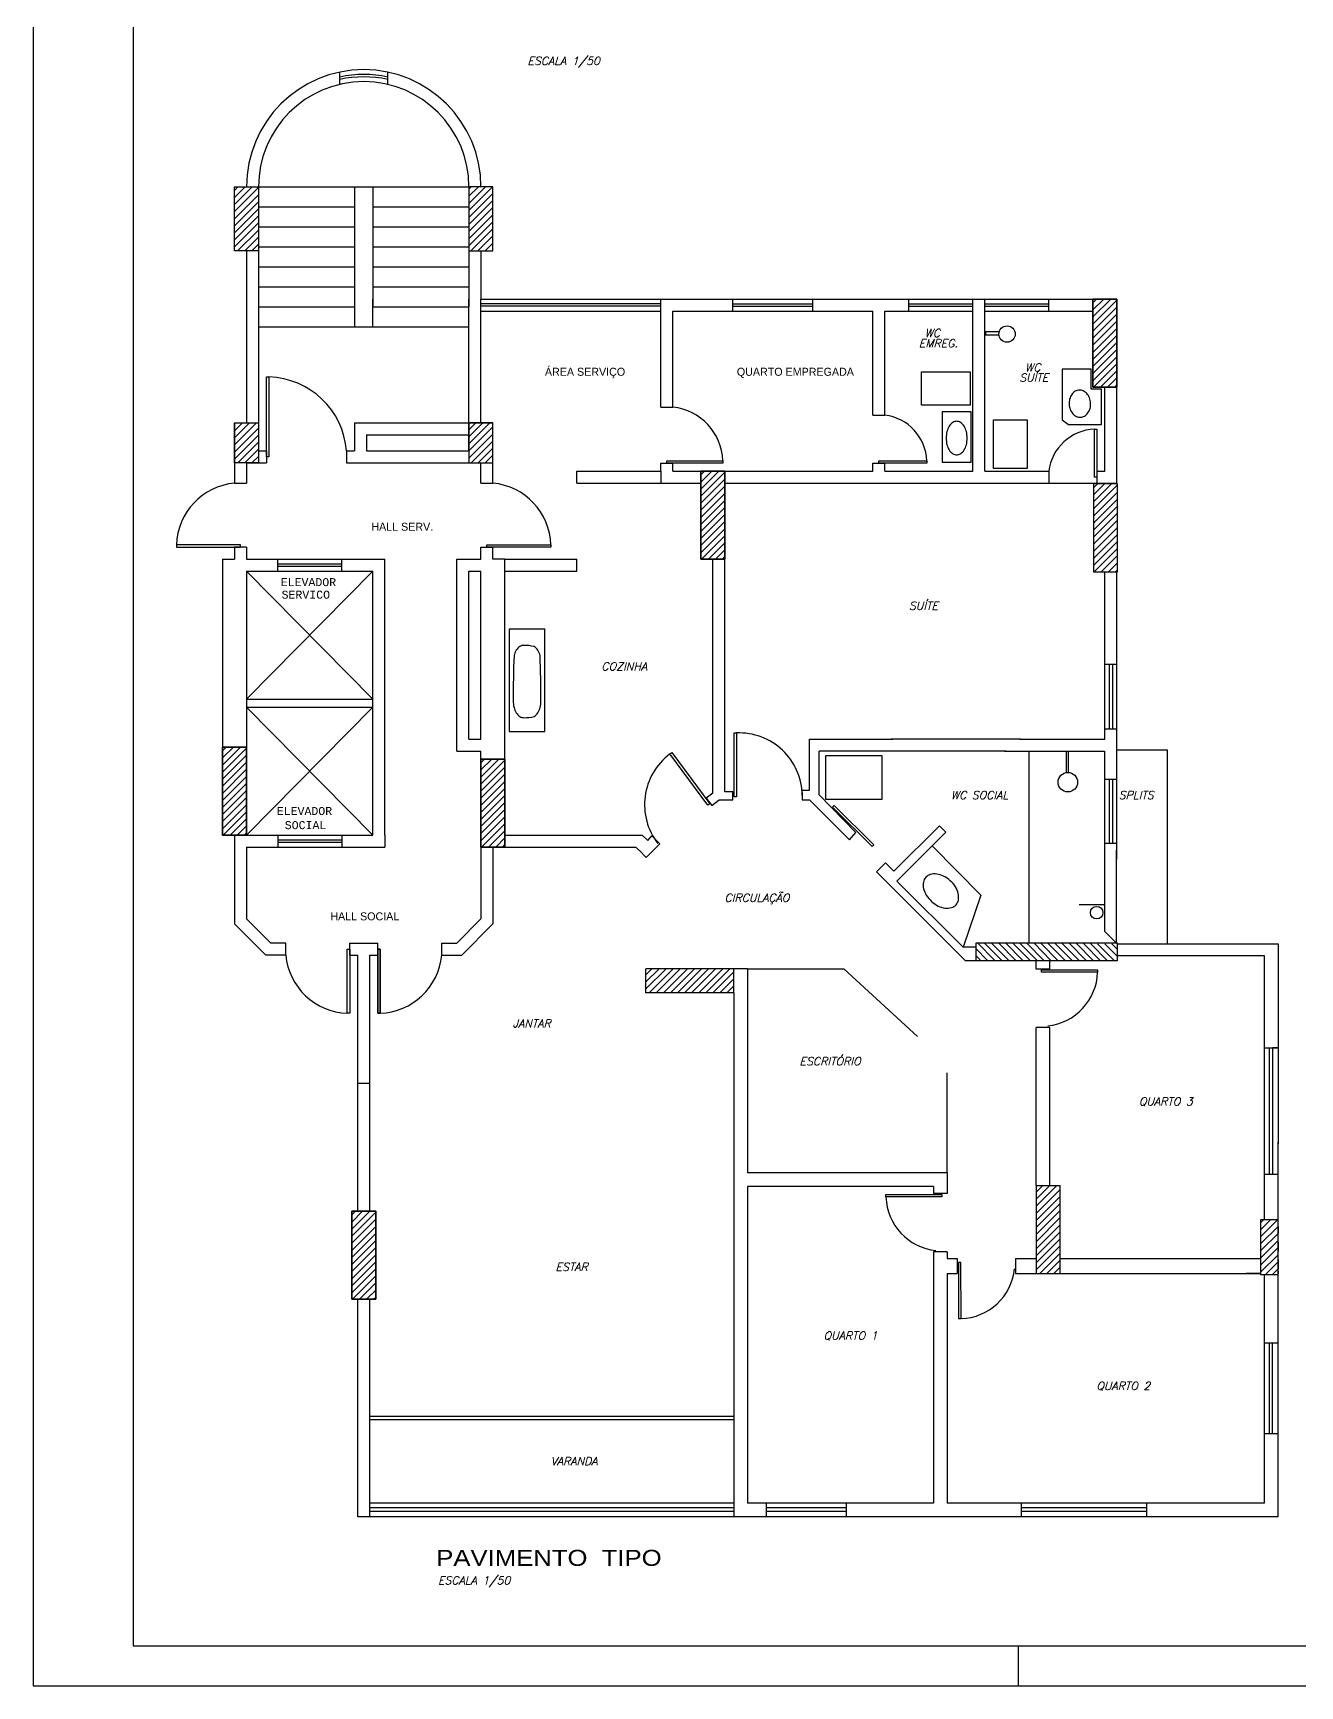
# Model space of a CAD drawing. Extents: x -175055 to -48386, y 10342 to 134050.
# Drawn here: x -162130.1 to -161813.3, y 10341.7 to 10754.8 of the extents above; entities that cross this region are included whole.
import ezdxf

# ---------------------------------------------------------------- set-up
doc = ezdxf.new("R2010")
doc.units = 0
doc.header["$LTSCALE"] = 50
doc.header["$MEASUREMENT"] = 0
doc.linetypes.add('HIDDENX2', pattern=[0.75, 0.5, -0.25])
doc.layers.get('0').update_dxf_attribs({"linetype": 'CONTINUOUS'})
doc.styles.add('ITALICC', font='italicc', dxfattribs={"height": 4})
doc.styles.add('MONOTXT', font='monotxt', dxfattribs={"height": 158.003165})
doc.styles.add('TECHNIC', font='te______.pfb', dxfattribs={"width": 1.2, "height": 30})

# ---------------------------------------------------------------- blocks, each defined once
blk = doc.blocks.new('*X23')
at = {"color": 0}
for p, q in [((-159.1, 1237.5), (-131.5, 1265)), ((-159.1, 1246.3), (-140.4, 1265)), ((-159.1, 1255.2), (-149.2, 1265)), ((-159.1, 1264), (-158.1, 1265)), ((134.1, 1256.6), (142.5, 1265)), ((134.1, 1247.7), (151.3, 1265)), ((134.1, 1238.9), (160.1, 1265)), ((134.1, 1230.1), (164.1, 1260.1)), ((-159.1, 1228.6), (-129.1, 1258.6)), ((-159.1, 1219.8), (-129.1, 1249.8)), ((-155, 1215), (-129.1, 1241)), ((134.1, 1221.2), (164.1, 1251.2)), ((136.7, 1215), (164.1, 1242.4)), ((-146.2, 1215), (-129.1, 1232.1)), ((-137.3, 1215), (-129.1, 1223.3)), ((145.5, 1215), (164.1, 1233.6)), ((154.3, 1215), (164.1, 1224.7)), ((163.2, 1215), (164.1, 1215.9))]:
    blk.add_line(p, q, dxfattribs=at)
blk = doc.blocks.new('*X22')
at = {"color": 0}
for p, q in [((-159.1, 1538), (-137.1, 1560)), ((-159.1, 1546.8), (-145.9, 1560)), ((-159.1, 1555.7), (-154.7, 1560)), ((-159.1, 1529.2), (-129.1, 1559.2)), ((-159.1, 1520.3), (-129.1, 1550.3)), ((134.1, 1557.1), (136.9, 1560)), ((134.1, 1548.3), (145.8, 1560)), ((134.1, 1539.4), (154.6, 1560)), ((134.1, 1530.6), (163.5, 1560)), ((134.1, 1521.8), (164.1, 1551.8)), ((-159.1, 1511.5), (-129.1, 1541.5)), ((-159.1, 1502.6), (-129.1, 1532.6)), ((134.1, 1512.9), (164.1, 1542.9)), ((134.1, 1504.1), (164.1, 1534.1)), ((-159.1, 1493.8), (-129.1, 1523.8)), ((-159.1, 1485), (-129.1, 1515)), ((134.1, 1495.2), (164.1, 1525.2)), ((134.1, 1486.4), (164.1, 1516.4)), ((-155.2, 1480), (-129.1, 1506.1)), ((-146.3, 1480), (-129.1, 1497.3)), ((-137.5, 1480), (-129.1, 1488.5)), ((136.5, 1480), (164.1, 1507.6)), ((145.3, 1480), (164.1, 1498.7)), ((154.2, 1480), (164.1, 1489.9)), ((163, 1480), (164.1, 1481))]:
    blk.add_line(p, q, dxfattribs=at)
blk = doc.blocks.new('*X20')
at = {"color": 0}
for p, q in [((425, 1600.6), (447.4, 1623)), ((425, 1609.4), (438.6, 1623)), ((425, 1618.3), (429.7, 1623)), ((425, 1591.7), (455, 1621.7)), ((425, 1582.9), (455, 1612.9)), ((425, 1574.1), (455, 1604.1)), ((425, 1565.2), (455, 1595.2)), ((425, 1556.4), (455, 1586.4)), ((425, 1547.6), (455, 1577.6)), ((425, 1538.7), (455, 1568.7)), ((425, 1529.9), (455, 1559.9)), ((425, 1521), (455, 1551)), ((425.8, 1513), (455, 1542.2)), ((434.6, 1513), (455, 1533.4)), ((443.5, 1513), (455, 1524.5)), ((452.3, 1513), (455, 1515.7))]:
    blk.add_line(p, q, dxfattribs=at)
blk = doc.blocks.new('*X29')
at = {"color": 0}
for p, q in [((-2519, -592.2), (-2497.9, -571)), ((-2519, -583.3), (-2506.7, -571)), ((-2519, -574.5), (-2515.5, -571)), ((-2519, -601), (-2497, -579)), ((-2519, -609.8), (-2497, -587.8)), ((-2519, -618.7), (-2497, -596.7)), ((-2519, -627.5), (-2497, -605.5)), ((-2519, -636.4), (-2497, -614.4)), ((-2512.8, -639), (-2497, -623.2)), ((-2504, -639), (-2497, -632))]:
    blk.add_line(p, q, dxfattribs=at)
blk = doc.blocks.new('*X26')
at = {"color": 0}
for p, q in [((425, 1600.6), (447.4, 1623)), ((425, 1609.4), (438.6, 1623)), ((425, 1618.3), (429.7, 1623)), ((425, 1591.7), (455, 1621.7)), ((425, 1582.9), (455, 1612.9)), ((425, 1574.1), (455, 1604.1)), ((425, 1565.2), (455, 1595.2)), ((425, 1556.4), (455, 1586.4)), ((425, 1547.6), (455, 1577.6)), ((425, 1538.7), (455, 1568.7)), ((425, 1529.9), (455, 1559.9)), ((425, 1521), (455, 1551)), ((425.8, 1513), (455, 1542.2)), ((434.6, 1513), (455, 1533.4)), ((443.5, 1513), (455, 1524.5)), ((452.3, 1513), (455, 1515.7))]:
    blk.add_line(p, q, dxfattribs=at)
blk = doc.blocks.new('*X27')
at = {"color": 0}
for p, q in [((812.5, 716.2), (812.5, 723.5)), ((818.7, 709.9), (818.7, 729.7)), ((825, 703.7), (825, 733.7)), ((831.2, 697.4), (831.2, 727.4)), ((837.5, 691.2), (837.5, 721.2)), ((843.7, 684.9), (843.7, 714.9)), ((850, 678.7), (850, 708.7)), ((856.2, 672.4), (856.2, 702.4)), ((862.5, 666.2), (862.5, 696.2)), ((868.7, 659.9), (868.7, 689.9)), ((875, 653.7), (875, 683.7)), ((881.2, 647.4), (881.2, 677.4)), ((887.5, 641.2), (887.5, 671.2)), ((893.7, 634.9), (893.7, 664.9)), ((900, 628.7), (900, 658.7)), ((906.2, 622.4), (906.2, 652.4)), ((912.5, 616.2), (912.5, 646.2)), ((918.7, 609.9), (918.7, 639.9)), ((925, 603.7), (925, 633.7)), ((931.2, 597.4), (931.2, 627.4)), ((937.5, 599.3), (937.5, 621.2)), ((943.7, 605.5), (943.7, 614.9))]:
    blk.add_line(p, q, dxfattribs=at)
blk = doc.blocks.new('*X28')
at = {"color": 0}
for p, q in [((-3287.6, -282.4), (-3262.2, -257)), ((-3287.6, -273.5), (-3271.1, -257)), ((-3287.6, -264.7), (-3279.9, -257)), ((-3283.4, -287), (-3253.4, -257)), ((-3274.6, -287), (-3244.6, -257)), ((-3265.7, -287), (-3235.7, -257)), ((-3256.9, -287), (-3226.9, -257)), ((-3248, -287), (-3218, -257)), ((-3239.2, -287), (-3209.2, -257)), ((-3230.4, -287), (-3200.4, -257)), ((-3221.5, -287), (-3191.5, -257)), ((-3212.7, -287), (-3182.7, -257)), ((-3203.8, -287), (-3177.6, -260.8)), ((-3195, -287), (-3177.6, -269.6)), ((-3186.2, -287), (-3177.6, -278.4))]:
    blk.add_line(p, q, dxfattribs=at)

msp = doc.modelspace()

# ---------------------------------------------------------------- hatches: boundary and pattern name
at = {"linetype": 'Continuous'}
h = msp.add_hatch(dxfattribs=at)
h.set_pattern_fill('ANSI31', color=160, scale=10, style=0)
h.set_pattern_definition([(45, (-161318.7955, 10542.96), (-0.8838835, 0.8838835), [])])
h.paths.add_polyline_path([(-161879.26, 10444.75), (-161873.26, 10444.75), (-161873.26, 10466.75), (-161879.26, 10466.75)])

# ---------------------------------------------------------------- linework, layer by layer
at = {"color": 0}
for p, q in [((-162130.09, 11009.44), (-162130.09, 10341.69)), ((-161883.67, 10341.69), (-161883.67, 10351.69)), ((-162130.09, 10341.69), (-161143.67, 10341.69))]:
    msp.add_line(p, q, dxfattribs=at)
at = {"color": 6}
for p, q in [((-162105.09, 10999.44), (-162105.09, 10351.69)), ((-162105.09, 10351.69), (-161153.67, 10351.69))]:
    msp.add_line(p, q, dxfattribs=at)
at = {"color": 160}
for p, q in [((-162053.41, 10741.95), (-162053.41, 10745.02)), ((-162041.41, 10741.95), (-162041.41, 10745.02)), ((-162073.72, 10716.33), (-162021.1, 10716.33)), ((-162073.72, 10716.33), (-162073.72, 10686.33)), ((-162049.72, 10716.33), (-162049.72, 10686.33)), ((-162045.1, 10716.33), (-162045.1, 10711.33)), ((-162021.1, 10716.33), (-162021.1, 10711.33)), ((-162073.72, 10711.33), (-162049.72, 10711.33)), ((-162045.1, 10711.33), (-162021.1, 10711.33)), ((-162045.1, 10711.33), (-162045.1, 10686.33)), ((-162021.1, 10711.33), (-162021.1, 10686.33)), ((-162073.72, 10706.33), (-162049.72, 10706.33)), ((-162045.1, 10706.33), (-162021.1, 10706.33)), ((-162076.72, 10700.33), (-162076.72, 10686.33)), ((-162073.72, 10701.33), (-162049.72, 10701.33)), ((-162045.1, 10701.33), (-162021.1, 10701.33)), ((-162018.1, 10700.33), (-162018.1, 10688.29)), ((-162073.72, 10696.33), (-162049.72, 10696.33)), ((-162045.1, 10696.33), (-162021.1, 10696.33)), ((-162073.72, 10691.33), (-162049.72, 10691.33)), ((-162045.1, 10691.33), (-162021.1, 10691.33)), ((-162076.72, 10688.29), (-162076.72, 10657.33)), ((-162073.72, 10688.29), (-162073.72, 10650.33)), ((-162049.72, 10688.29), (-162049.72, 10681.33)), ((-162045.1, 10681.33), (-162045.1, 10688.29)), ((-162021.1, 10650.33), (-162021.1, 10688.29)), ((-162018.1, 10657.33), (-162018.1, 10688.29)), ((-162018.1, 10688.29), (-161973.1, 10688.29)), ((-162018.1, 10687.21), (-161973.1, 10687.21)), ((-161973.1, 10688.29), (-161865.1, 10688.29)), ((-161973.1, 10661.29), (-161973.1, 10688.29)), ((-161955.1, 10685.29), (-161955.1, 10688.29)), ((-161955.1, 10687.09), (-161935.1, 10687.09)), ((-161935.1, 10685.29), (-161935.1, 10688.29)), ((-161911.1, 10685.29), (-161911.1, 10688.29)), ((-161911.1, 10687.09), (-161895.1, 10687.09)), ((-161895.1, 10645.29), (-161895.1, 10688.29)), ((-161892.1, 10645.29), (-161892.1, 10688.29)), ((-161892.1, 10687.09), (-161876.1, 10687.09)), ((-161876.1, 10685.29), (-161876.1, 10688.29)), ((-161859.1, 10688.29), (-161865.1, 10688.29)), ((-161859.1, 10688.29), (-161865.1, 10688.29)), ((-161865.1, 10688.29), (-161859.1, 10688.29)), ((-161859.1, 10688.29), (-161865.1, 10688.29)), ((-161865.1, 10688.29), (-161865.1, 10666.29)), ((-161865.1, 10688.29), (-161865.1, 10666.29)), ((-161865.1, 10666.29), (-161865.1, 10688.29)), ((-161865.1, 10688.29), (-161865.1, 10666.29)), ((-161859.1, 10642.29), (-161859.1, 10688.29)), ((-161859.1, 10666.29), (-161859.1, 10688.29)), ((-161859.1, 10666.29), (-161859.1, 10688.29)), ((-161859.1, 10688.29), (-161859.1, 10666.29)), ((-161859.1, 10666.29), (-161859.1, 10688.29)), ((-162073.72, 10686.33), (-162049.72, 10686.33)), ((-162045.1, 10686.33), (-162021.1, 10686.33)), ((-162018.1, 10686.61), (-161973.1, 10686.61)), ((-162018.1, 10685.29), (-161973.1, 10685.29)), ((-161970.1, 10685.29), (-161920.1, 10685.29)), ((-161970.1, 10661.29), (-161970.1, 10685.29)), ((-161955.1, 10686.49), (-161935.1, 10686.49)), ((-161920.1, 10659.29), (-161920.1, 10685.29)), ((-161917.1, 10685.29), (-161895.1, 10685.29)), ((-161917.1, 10659.29), (-161917.1, 10685.29)), ((-161911.1, 10686.49), (-161895.1, 10686.49)), ((-161892.1, 10686.49), (-161876.1, 10686.49)), ((-161892.1, 10685.29), (-161865.1, 10685.29)), ((-162073.72, 10681.33), (-162021.1, 10681.33)), ((-161888.35, 10680.15), (-161891.95, 10680.15)), ((-161891.95, 10680.15), (-161891.95, 10679.35)), ((-161891.95, 10679.35), (-161888.55, 10679.35)), ((-161865.55, 10670.75), (-161872.75, 10670.75)), ((-161872.75, 10670.75), (-161872.75, 10658.15)), ((-161865.55, 10665.75), (-161865.55, 10670.75)), ((-161865.1, 10666.29), (-161859.1, 10666.29)), ((-161865.1, 10666.29), (-161859.1, 10666.29)), ((-161859.1, 10666.29), (-161865.1, 10666.29)), ((-161865.1, 10666.29), (-161859.1, 10666.29)), ((-161862.1, 10645.29), (-161862.1, 10666.29)), ((-161862.95, 10665.75), (-161865.55, 10665.75)), ((-161862.95, 10656.95), (-161862.95, 10665.75)), ((-161973.1, 10661.29), (-161970.1, 10661.29)), ((-161920.1, 10659.29), (-161917.1, 10659.29)), ((-161872.75, 10658.15), (-161871.15, 10656.95)), ((-162079.72, 10657.33), (-162073.72, 10657.33)), ((-162079.72, 10657.33), (-162079.72, 10642.29)), ((-162049.72, 10657.33), (-162049.72, 10650.33)), ((-162049.72, 10657.33), (-162015.1, 10657.33)), ((-162046.72, 10654.33), (-162046.72, 10650.33)), ((-162046.72, 10654.33), (-162021.1, 10654.33)), ((-162015.1, 10657.33), (-162021.1, 10657.33)), ((-162021.1, 10657.33), (-162021.1, 10647.33)), ((-162015.1, 10647.33), (-162015.1, 10657.33)), ((-162015.1, 10642.29), (-162015.1, 10657.33)), ((-161871.15, 10656.95), (-161862.95, 10656.95)), ((-162046.72, 10650.33), (-162021.1, 10650.33)), ((-162046.72, 10650.33), (-162021.1, 10650.33)), ((-162021.1, 10650.33), (-162021.1, 10647.33)), ((-162021.1, 10650.33), (-162021.1, 10647.33)), ((-162051.72, 10647.33), (-162018.1, 10647.33)), ((-162021.1, 10647.33), (-162015.1, 10647.33)), ((-162018.1, 10647.33), (-162015.1, 10647.33)), ((-162018.1, 10642.29), (-162018.1, 10647.33)), ((-162018.1, 10647.33), (-162015.1, 10647.33)), ((-161973.1, 10645.29), (-161973.1, 10647.29)), ((-161973.1, 10647.29), (-161970.1, 10647.29)), ((-161970.1, 10645.29), (-161970.1, 10647.29)), ((-161920.1, 10645.29), (-161920.1, 10647.29)), ((-161920.1, 10647.29), (-161917.1, 10647.29)), ((-161917.1, 10645.29), (-161917.1, 10647.29)), ((-162018.1, 10642.29), (-162018.1, 10645.29)), ((-162018.1, 10642.29), (-162015.1, 10642.29)), ((-161994.1, 10642.29), (-161994.1, 10645.29)), ((-161994.1, 10645.29), (-161973.1, 10645.29)), ((-161994.1, 10642.29), (-161973.1, 10642.29)), ((-161973.1, 10645.29), (-161973.1, 10642.29)), ((-161973.1, 10642.29), (-161963.1, 10642.29)), ((-161970.1, 10645.29), (-161920.1, 10645.29)), ((-161957.1, 10645.29), (-161963.1, 10645.29)), ((-161957.1, 10645.29), (-161963.1, 10645.29)), ((-161963.1, 10645.29), (-161963.1, 10623.29)), ((-161963.1, 10645.29), (-161963.1, 10623.29)), ((-161957.1, 10642.29), (-161957.1, 10645.29)), ((-161957.1, 10623.29), (-161957.1, 10645.29)), ((-161957.1, 10623.29), (-161957.1, 10645.29)), ((-161957.1, 10565.15), (-161957.1, 10642.29)), ((-161957.1, 10642.29), (-161859.1, 10642.29)), ((-161957.1, 10642.29), (-161876.1, 10642.29)), ((-161917.1, 10645.29), (-161895.1, 10645.29)), ((-161892.1, 10645.29), (-161876.1, 10645.29)), ((-161876.1, 10645.29), (-161876.1, 10642.29)), ((-161858.9, 10642.09), (-161864.9, 10642.09)), ((-161864.9, 10642.09), (-161864.9, 10620.09)), ((-161864.1, 10645.29), (-161864.1, 10642.29)), ((-161864.1, 10645.29), (-161862.1, 10645.29)), ((-161864.1, 10642.29), (-161862.1, 10642.29)), ((-161858.9, 10620.09), (-161858.9, 10642.09)), ((-162018.1, 10626.29), (-162015.1, 10626.29)), ((-162018.1, 10623.33), (-162018.1, 10626.29)), ((-162018.1, 10623.33), (-162018.1, 10626.29)), ((-162018.1, 10626.29), (-162015.1, 10626.29)), ((-162016.6, 10626.89), (-162000.6, 10626.89)), ((-162016.6, 10626.29), (-162016.6, 10626.89)), ((-162000.6, 10626.29), (-162016.6, 10626.29)), ((-162015.1, 10623.33), (-162015.1, 10626.29)), ((-162015.1, 10623.33), (-162015.1, 10626.29)), ((-162000.6, 10626.89), (-162000.6, 10626.29)), ((-162082.72, 10623.33), (-162082.72, 10554.33)), ((-162076.72, 10623.33), (-162042.1, 10623.33)), ((-162042.1, 10554.33), (-162042.1, 10623.33)), ((-162024.1, 10623.33), (-162018.1, 10623.33)), ((-162024.1, 10575.33), (-162024.1, 10623.33)), ((-162012.1, 10623.33), (-162015.1, 10623.33)), ((-162012.1, 10623.33), (-162015.1, 10623.33)), ((-162012.1, 10554.33), (-162012.1, 10623.33)), ((-162012.1, 10623.33), (-161994.1, 10623.33)), ((-161994.1, 10620.33), (-161994.1, 10623.33)), ((-161963.1, 10623.29), (-161957.1, 10623.29)), ((-161963.1, 10623.29), (-161957.1, 10623.29)), ((-161960.1, 10564.83), (-161960.1, 10623.29)), ((-162076.72, 10620.33), (-162076.72, 10554.33)), ((-162045.1, 10554.33), (-162045.1, 10620.33)), ((-162021.1, 10620.33), (-162018.1, 10620.33)), ((-162021.1, 10620.33), (-162018.1, 10620.33)), ((-162021.1, 10578.33), (-162021.1, 10620.33)), ((-162018.1, 10578.33), (-162018.1, 10620.33)), ((-162018.1, 10578.33), (-162018.1, 10620.33)), ((-162012.1, 10620.33), (-161994.1, 10620.33)), ((-161864.9, 10620.09), (-161858.9, 10620.09)), ((-161862.14, 10578.35), (-161862.14, 10620.09)), ((-161859.14, 10548.29), (-161859.14, 10620.09)), ((-161862.14, 10597.09), (-161859.14, 10597.09)), ((-162076.72, 10586.33), (-162045.1, 10554.33)), ((-162076.72, 10554.33), (-162045.1, 10586.33)), ((-161862.14, 10580.89), (-161859.14, 10580.89)), ((-162082.72, 10576.33), (-162082.72, 10554.33)), ((-162082.72, 10576.33), (-162082.72, 10554.33)), ((-162076.72, 10554.33), (-162076.72, 10576.33)), ((-162076.72, 10554.33), (-162076.72, 10576.33)), ((-162024.1, 10575.33), (-162018.1, 10575.33)), ((-162021.1, 10578.33), (-162018.1, 10578.33)), ((-162018.1, 10554.33), (-162018.1, 10575.33)), ((-161935.95, 10565.55), (-161935.95, 10578.35)), ((-161935.95, 10578.35), (-161915.15, 10578.35)), ((-161933.55, 10564.36), (-161933.55, 10575.35)), ((-161912.55, 10575.35), (-161933.55, 10575.35)), ((-161913.15, 10578.35), (-161915.55, 10578.35)), ((-161883.15, 10578.35), (-161913.35, 10578.35)), ((-161886.75, 10575.35), (-161913.35, 10575.35)), ((-161887.15, 10575.35), (-161862.15, 10575.35)), ((-161883.35, 10578.35), (-161862.14, 10578.35)), ((-161881.12, 10575.35), (-161881.12, 10527.38)), ((-161871.75, 10575.35), (-161871.75, 10569.95)), ((-161871.15, 10569.95), (-161871.15, 10575.35)), ((-161862.15, 10575.35), (-161862.15, 10530.35)), ((-161859.14, 10575.61), (-161846.49, 10575.61)), ((-161846.49, 10575.61), (-161846.49, 10527.15)), ((-162012.1, 10573.33), (-162018.1, 10573.33)), ((-162012.1, 10573.33), (-162018.1, 10573.33)), ((-162018.1, 10573.33), (-162018.1, 10551.33)), ((-162018.1, 10573.33), (-162018.1, 10551.33)), ((-162018.1, 10573.33), (-162018.1, 10551.33)), ((-162018.1, 10573.33), (-162018.1, 10551.33)), ((-162012.1, 10573.33), (-162018.1, 10573.33)), ((-162012.1, 10573.33), (-162018.1, 10573.33)), ((-162012.1, 10551.33), (-162012.1, 10573.33)), ((-162012.1, 10551.33), (-162012.1, 10573.33)), ((-162012.1, 10551.33), (-162012.1, 10573.33)), ((-162012.1, 10551.33), (-162012.1, 10573.33)), ((-161871.75, 10569.95), (-161871.15, 10569.95)), ((-161862.14, 10568.29), (-161859.14, 10568.29)), ((-161960.1, 10564.83), (-161961.75, 10563.55)), ((-161961.75, 10563.55), (-161960.35, 10561.75)), ((-161960.35, 10561.75), (-161958.55, 10563.15)), ((-161958.55, 10563.15), (-161955.15, 10563.15)), ((-161955.15, 10565.15), (-161957.1, 10565.15)), ((-161955.15, 10563.15), (-161955.15, 10565.15)), ((-161937.75, 10564.55), (-161937.75, 10565.55)), ((-161937.75, 10565.55), (-161935.95, 10565.55)), ((-161937.75, 10564.95), (-161937.75, 10563.15)), ((-161937.75, 10563.15), (-161935.95, 10563.15)), ((-161935.95, 10563.15), (-161925.95, 10553.15)), ((-161924.35, 10554.95), (-161933.55, 10564.36)), ((-161925.95, 10553.15), (-161924.35, 10554.95)), ((-161914.83, 10545.28), (-161903.47, 10556.65)), ((-161914.07, 10542.82), (-161901.87, 10555.03)), ((-161901.87, 10555.03), (-161903.47, 10556.65)), ((-162082.72, 10554.33), (-162076.72, 10554.33)), ((-162082.72, 10554.33), (-162076.72, 10554.33)), ((-162082.72, 10554.33), (-162079.72, 10554.33)), ((-162079.72, 10554.33), (-162079.72, 10532.14)), ((-162076.72, 10554.33), (-162045.1, 10554.33)), ((-162076.72, 10551.33), (-162076.72, 10533.38)), ((-162076.72, 10551.33), (-162042.1, 10551.33)), ((-162068.91, 10554.33), (-162068.91, 10551.33)), ((-162068.91, 10553.13), (-162052.91, 10553.13)), ((-162068.91, 10552.53), (-162052.91, 10552.53)), ((-162052.91, 10554.33), (-162052.91, 10551.33)), ((-162042.1, 10554.33), (-162042.1, 10551.33)), ((-162018.1, 10554.33), (-162018.1, 10533.38)), ((-162018.1, 10551.33), (-162012.1, 10551.33)), ((-162018.1, 10551.33), (-162012.1, 10551.33)), ((-162015.1, 10551.33), (-162018.1, 10551.33)), ((-162015.1, 10551.33), (-162018.1, 10551.33)), ((-162018.1, 10551.33), (-162012.1, 10551.33)), ((-162018.1, 10551.33), (-162012.1, 10551.33)), ((-162015.1, 10551.33), (-162015.1, 10532.14)), ((-162015.1, 10551.33), (-161979.34, 10551.33)), ((-162012.1, 10554.33), (-161980.18, 10554.33)), ((-161980.15, 10554.35), (-161977.75, 10554.35)), ((-161977.72, 10549.71), (-161979.34, 10551.33)), ((-161976.75, 10548.75), (-161978.55, 10550.55)), ((-161977.75, 10554.35), (-161976.35, 10552.95)), ((-161973.35, 10552.15), (-161976.75, 10548.75)), ((-161976.35, 10552.95), (-161975.35, 10554.15)), ((-161975.35, 10554.15), (-161973.35, 10552.15)), ((-161905.21, 10551.56), (-161893.09, 10539.28)), ((-161862.14, 10552.29), (-161859.14, 10552.29)), ((-161859.15, 10527.35), (-161859.15, 10550.55)), ((-161919.19, 10545.17), (-161916.96, 10547.4)), ((-161914.83, 10545.28), (-161916.96, 10547.4)), ((-161917.07, 10543.04), (-161919.19, 10545.17)), ((-161917.07, 10543.04), (-161896.94, 10522.93)), ((-161914.07, 10542.82), (-161897.55, 10526.32)), ((-161893.09, 10539.28), (-161897.55, 10526.32)), ((-161868.55, 10536.95), (-161862.15, 10536.95)), ((-162071.91, 10524.33), (-162079.72, 10532.14)), ((-162070.67, 10527.33), (-162076.72, 10533.38)), ((-162024.16, 10527.33), (-162018.1, 10533.38)), ((-162022.91, 10524.33), (-162015.1, 10532.14)), ((-162022.91, 10524.33), (-162015.1, 10532.14)), ((-161862.15, 10530.35), (-161859.15, 10527.35)), ((-162066.91, 10527.33), (-162070.67, 10527.33)), ((-162066.91, 10524.33), (-162066.91, 10527.33)), ((-162050.91, 10524.33), (-162050.91, 10527.33)), ((-162050.91, 10527.33), (-162043.91, 10527.33)), ((-162043.91, 10524.33), (-162043.91, 10527.33)), ((-162027.91, 10524.33), (-162027.91, 10527.33)), ((-162027.91, 10527.33), (-162024.16, 10527.33)), ((-162024.54, 10527.33), (-162024.16, 10527.33)), ((-161894.29, 10526.32), (-161897.55, 10526.32)), ((-161894.29, 10522.93), (-161894.29, 10527.38)), ((-161894.29, 10527.38), (-161859.02, 10527.38)), ((-161859.02, 10527.38), (-161859.02, 10522.93)), ((-161859.02, 10527.15), (-161818.76, 10527.15)), ((-161818.76, 10527.15), (-161818.76, 10477.15)), ((-162066.91, 10524.33), (-162071.91, 10524.33)), ((-162050.91, 10524.33), (-162048.91, 10524.33)), ((-162048.91, 10460.33), (-162048.91, 10524.33)), ((-162045.91, 10460.33), (-162045.91, 10524.33)), ((-162045.91, 10524.33), (-162043.91, 10524.33)), ((-162027.91, 10524.33), (-162022.91, 10524.33)), ((-162024.54, 10524.33), (-162022.91, 10524.33)), ((-161894.29, 10522.93), (-161896.94, 10522.93)), ((-161859.02, 10522.93), (-161894.29, 10522.93)), ((-161879.26, 10520.86), (-161879.26, 10522.93)), ((-161875.86, 10520.86), (-161875.86, 10522.93)), ((-161822.16, 10524.15), (-161859.02, 10524.15)), ((-161822.16, 10480.75), (-161822.16, 10524.15)), ((-161976.86, 10514.95), (-161976.86, 10520.95)), ((-161954.86, 10520.95), (-161976.86, 10520.95)), ((-161954.86, 10514.95), (-161954.86, 10520.95)), ((-161951.46, 10520.95), (-161954.86, 10520.95)), ((-161951.46, 10520.95), (-161951.46, 10469.92)), ((-161875.86, 10520.86), (-161879.26, 10520.86)), ((-161954.86, 10514.95), (-161976.86, 10514.95)), ((-161954.86, 10514.95), (-161954.86, 10383.97)), ((-161875.86, 10506.26), (-161879.26, 10506.26)), ((-161879.26, 10466.75), (-161879.26, 10506.26)), ((-161875.86, 10466.75), (-161875.86, 10506.26)), ((-161822.16, 10501.15), (-161818.76, 10501.15)), ((-161820.96, 10469.55), (-161820.96, 10501.15)), ((-161818.76, 10501.15), (-161820.16, 10501.15)), ((-161820.16, 10501.15), (-161820.16, 10469.55)), ((-162048.91, 10492.33), (-162045.91, 10492.33)), ((-161822.16, 10458.15), (-161822.16, 10481.35)), ((-161822.16, 10458.35), (-161822.16, 10477.55)), ((-161818.76, 10383.99), (-161818.76, 10477.55)), ((-161901.5, 10469.92), (-161951.46, 10469.92)), ((-161901.5, 10469.92), (-161901.5, 10464.76)), ((-161822.16, 10469.55), (-161818.76, 10469.55)), ((-161904.9, 10466.52), (-161951.46, 10466.52)), ((-161951.46, 10466.52), (-161951.46, 10387.39)), ((-161951.46, 10466.52), (-161951.46, 10387.39)), ((-161904.9, 10466.52), (-161904.9, 10464.76)), ((-161901.5, 10464.76), (-161904.9, 10464.76)), ((-161879.26, 10466.75), (-161873.26, 10466.75)), ((-161879.26, 10466.75), (-161879.26, 10444.75)), ((-161873.26, 10444.75), (-161873.26, 10466.75)), ((-162044.41, 10460.33), (-162050.41, 10460.33)), ((-162044.41, 10460.33), (-162050.41, 10460.33)), ((-162050.41, 10460.33), (-162050.41, 10438.33)), ((-162050.41, 10460.33), (-162050.41, 10438.33)), ((-162044.41, 10438.33), (-162044.41, 10460.33)), ((-162044.41, 10438.33), (-162044.41, 10460.33)), ((-161818.76, 10456.55), (-161818.76, 10454.75)), ((-161818.76, 10452.55), (-161818.76, 10450.35)), ((-161901.5, 10450.16), (-161904.9, 10450.16)), ((-161904.9, 10450.16), (-161904.9, 10387.39)), ((-161901.5, 10450.16), (-161901.5, 10448.55)), ((-161901.5, 10448.55), (-161899.01, 10448.55)), ((-161899.01, 10448.55), (-161899.01, 10444.75)), ((-161884.41, 10448.55), (-161884.41, 10444.75)), ((-161884.41, 10448.55), (-161879.26, 10448.55)), ((-161873.26, 10448.55), (-161823.16, 10448.55)), ((-161818.76, 10448.15), (-161818.76, 10445.95)), ((-161901.5, 10444.75), (-161899.01, 10444.75)), ((-161901.5, 10444.75), (-161901.5, 10387.39)), ((-161884.41, 10444.75), (-161823.16, 10444.75)), ((-161879.26, 10444.75), (-161873.26, 10444.75)), ((-161823.16, 10444.75), (-161826.76, 10444.75)), ((-161822.16, 10387.39), (-161822.16, 10444.55)), ((-161818.76, 10445.35), (-161818.76, 10444.75)), ((-162050.41, 10438.33), (-162044.41, 10438.33)), ((-162050.41, 10438.33), (-162044.41, 10438.33)), ((-162045.91, 10438.33), (-162048.91, 10438.33)), ((-162048.91, 10383.97), (-162048.91, 10438.33)), ((-162045.91, 10383.97), (-162045.91, 10438.33)), ((-161818.76, 10427.37), (-161822.18, 10427.37)), ((-161820.98, 10427.37), (-161820.98, 10404.77)), ((-161820.18, 10404.77), (-161820.18, 10427.37)), ((-161954.86, 10409.02), (-162045.91, 10409.02)), ((-161954.86, 10408.2), (-162045.91, 10408.2)), ((-161822.18, 10404.77), (-161818.76, 10404.77)), ((-161820.98, 10404.77), (-161820.18, 10404.77)), ((-161954.86, 10387.39), (-162045.91, 10387.39)), ((-161954.86, 10386.19), (-162045.91, 10386.19)), ((-162045.91, 10385.39), (-161954.86, 10385.39)), ((-161904.9, 10387.39), (-161951.46, 10387.39)), ((-161946.74, 10387.39), (-161946.74, 10383.97)), ((-161946.74, 10386.19), (-161946.74, 10385.39)), ((-161926.7, 10386.19), (-161946.74, 10386.19)), ((-161946.74, 10385.39), (-161926.7, 10385.39)), ((-161926.7, 10383.97), (-161926.7, 10387.39)), ((-161822.16, 10387.39), (-161901.5, 10387.39)), ((-161883.02, 10387.39), (-161883.02, 10383.97)), ((-161883.02, 10386.19), (-161883.02, 10385.39)), ((-161851.63, 10386.19), (-161883.02, 10386.19)), ((-161883.02, 10385.39), (-161851.63, 10385.39)), ((-161851.63, 10383.97), (-161851.63, 10387.39)), ((-161954.86, 10383.97), (-162048.91, 10383.97)), ((-161818.76, 10383.97), (-161954.86, 10383.97))]:
    msp.add_line(p, q, dxfattribs=at)
at = {"color": 5}
for p, q in [((-162073.72, 10650.33), (-162073.72, 10647.33)), ((-162073.72, 10650.33), (-162071.72, 10650.33)), ((-162071.72, 10650.33), (-162071.72, 10647.33)), ((-162051.72, 10650.33), (-162049.72, 10650.33)), ((-162051.72, 10650.33), (-162051.72, 10647.33)), ((-162076.72, 10647.33), (-162079.72, 10647.33)), ((-162076.72, 10647.33), (-162071.72, 10647.33)), ((-162076.72, 10647.33), (-162076.72, 10642.29)), ((-162076.72, 10647.33), (-162076.72, 10642.29)), ((-162079.72, 10642.29), (-162076.72, 10642.29)), ((-162076.72, 10626.29), (-162079.72, 10626.29)), ((-162079.72, 10626.29), (-162079.72, 10623.33)), ((-162076.72, 10626.29), (-162076.72, 10623.33)), ((-162076.72, 10626.29), (-162076.72, 10626.29)), ((-162076.72, 10626.29), (-162076.72, 10623.33)), ((-162082.72, 10623.33), (-162079.72, 10623.33)), ((-162068.91, 10620.33), (-162068.91, 10623.33)), ((-162068.91, 10622.13), (-162052.91, 10622.13)), ((-162068.91, 10621.53), (-162052.91, 10621.53)), ((-162052.91, 10620.33), (-162052.91, 10623.33)), ((-162076.72, 10620.33), (-162045.1, 10620.33)), ((-162076.72, 10620.33), (-162045.1, 10588.33)), ((-162076.72, 10588.33), (-162045.1, 10620.33)), ((-162076.72, 10588.33), (-162045.1, 10588.33)), ((-162076.72, 10586.33), (-162045.1, 10586.33)), ((-162076.72, 10576.33), (-162082.72, 10576.33)), ((-162076.72, 10576.33), (-162082.72, 10576.33))]:
    msp.add_line(p, q, dxfattribs=at)
at = {"color": 160, "linetype": 'ByBlock'}
for p, q in [((-161860.94, 10580.89), (-161860.94, 10597.09)), ((-161860.14, 10580.89), (-161860.14, 10597.09)), ((-161860.94, 10552.29), (-161860.94, 10568.29)), ((-161860.14, 10552.29), (-161860.14, 10568.29))]:
    msp.add_line(p, q, dxfattribs=at)
at = {"color": 160, "linetype": 'HIDDENX2'}
for p, q in [((-161951.46, 10520.95), (-161927.37, 10520.95)), ((-161927.37, 10520.95), (-161901.5, 10497.14)), ((-161901.5, 10469.92), (-161901.5, 10497.14))]:
    msp.add_line(p, q, dxfattribs=at)
at = {"color": 160}
for points in [[(-162073.72, 10716.33), (-162073.72, 10700.33), (-162079.72, 10700.33), (-162079.72, 10716.33)], [(-162021.1, 10716.33), (-162021.1, 10700.33), (-162015.1, 10700.33), (-162015.1, 10716.33)], [(-161859.1, 10688.29), (-161865.1, 10688.29), (-161865.1, 10666.29), (-161859.1, 10666.29)], [(-162071.72, 10648.83), (-162071.72, 10668.83), (-162071.12, 10668.83), (-162071.12, 10648.83)], [(-161895.75, 10661.75), (-161907.95, 10661.75), (-161907.95, 10670.15), (-161895.75, 10670.15)], [(-161902.75, 10660.15), (-161902.75, 10647.55), (-161895.55, 10647.55), (-161895.55, 10660.15)], [(-161889.95, 10645.95), (-161889.95, 10658.15), (-161881.55, 10658.15), (-161881.55, 10645.95)], [(-162073.72, 10657.33), (-162073.72, 10647.33), (-162079.72, 10647.33), (-162079.72, 10657.33)], [(-162021.1, 10657.33), (-162021.1, 10647.33), (-162015.1, 10647.33), (-162015.1, 10657.33)], [(-161864.7, 10643.79), (-161864.7, 10655.79), (-161864.1, 10655.79), (-161864.1, 10643.79)], [(-161971.6, 10647.89), (-161957.6, 10647.89), (-161957.6, 10647.29), (-161971.6, 10647.29)], [(-161918.6, 10647.89), (-161906.6, 10647.89), (-161906.6, 10647.29), (-161918.6, 10647.29)], [(-161957.1, 10645.29), (-161963.1, 10645.29), (-161963.1, 10623.29), (-161957.1, 10623.29)], [(-161957.1, 10645.29), (-161963.1, 10645.29), (-161963.1, 10623.29), (-161957.1, 10623.29)], [(-161963.1, 10623.29), (-161963.1, 10645.29), (-161957.1, 10645.29), (-161957.1, 10623.29)], [(-162011.01, 10605.84), (-162011.01, 10580.2), (-162002.12, 10580.2), (-162002.12, 10605.84)], [(-161954.21, 10579.86), (-161954.19, 10563.86), (-161954.79, 10563.86), (-161954.81, 10579.86)], [(-162076.72, 10576.33), (-162082.72, 10576.33), (-162082.72, 10554.33), (-162076.72, 10554.33)], [(-162076.72, 10576.33), (-162082.72, 10576.33), (-162082.72, 10554.33), (-162076.72, 10554.33)], [(-162082.72, 10554.33), (-162082.72, 10576.33), (-162076.72, 10576.33), (-162076.72, 10554.33)], [(-162018.1, 10551.33), (-162018.1, 10573.33), (-162012.1, 10573.33), (-162012.1, 10551.33)], [(-162012.1, 10573.33), (-162018.1, 10573.33), (-162018.1, 10551.33), (-162012.1, 10551.33)], [(-162012.1, 10573.33), (-162018.1, 10573.33), (-162018.1, 10551.33), (-162012.1, 10551.33)], [(-162012.1, 10573.33), (-162018.1, 10573.33), (-162018.1, 10551.33), (-162012.1, 10551.33)], [(-162012.1, 10573.33), (-162018.1, 10573.33), (-162018.1, 10551.33), (-162012.1, 10551.33)], [(-162018.1, 10551.33), (-162018.1, 10573.33), (-162012.1, 10573.33), (-162012.1, 10551.33)], [(-161970.38, 10575.01), (-161960.85, 10562.16), (-161961.33, 10561.8), (-161970.87, 10574.65)], [(-161931.95, 10574.15), (-161931.95, 10563.35), (-161917.75, 10563.35), (-161917.75, 10574.15)], [(-161929.8, 10561.76), (-161919.88, 10551.88), (-161920.3, 10551.46), (-161930.22, 10561.34)], [(-162051.51, 10509.83), (-162051.51, 10525.83), (-162050.91, 10525.83), (-162050.91, 10509.83)], [(-162043.31, 10509.83), (-162043.31, 10525.83), (-162043.91, 10525.83), (-162043.91, 10509.83)], [(-162043.91, 10509.83), (-162043.91, 10525.83), (-162043.31, 10525.83), (-162043.31, 10509.83)], [(-161863.9, 10520.06), (-161877.9, 10520.07), (-161877.9, 10520.67), (-161863.9, 10520.66)], [(-161916.83, 10464.5), (-161902.83, 10464.49), (-161902.83, 10463.89), (-161916.83, 10463.9)], [(-162050.41, 10438.33), (-162050.41, 10460.33), (-162044.41, 10460.33), (-162044.41, 10438.33)], [(-162044.41, 10460.33), (-162050.41, 10460.33), (-162050.41, 10438.33), (-162044.41, 10438.33)], [(-162044.41, 10460.33), (-162050.41, 10460.33), (-162050.41, 10438.33), (-162044.41, 10438.33)], [(-161818.76, 10444.55), (-161818.76, 10458.15), (-161823.16, 10458.15), (-161823.16, 10444.55)], [(-161898.06, 10433.48), (-161898.07, 10447.48), (-161898.67, 10447.48), (-161898.66, 10433.48)]]:
    msp.add_lwpolyline(points, close=True, dxfattribs=at)
for points in [[(-161868.55, 10665.55, 0.121315), (-161869.53, 10665.25, 0.105202), (-161870.39, 10664.45, 0.088322), (-161870.9, 10663.34, 0.079229), (-161871.03, 10662, 0.079229), (-161870.74, 10660.67, 0.088322), (-161870.11, 10659.64, 0.105202), (-161869.16, 10658.94, 0.121315), (-161868.15, 10658.75, 0.121315), (-161867.17, 10659.06, 0.105202), (-161866.31, 10659.86, 0.088322), (-161865.8, 10660.96, 0.079229), (-161865.66, 10662.31, 0.079229), (-161865.95, 10663.63, 0.088322), (-161866.59, 10664.67, 0.105202), (-161867.54, 10665.37, 0.121315)], [(-161899.15, 10657.75, 0.147123), (-161900.08, 10657.47, 0.107142), (-161901.01, 10656.52, 0.076578), (-161901.57, 10655.23, 0.063545), (-161901.78, 10653.55, 0.063545), (-161901.57, 10651.87, 0.076578), (-161901.01, 10650.58, 0.107142), (-161900.08, 10649.63, 0.147123), (-161899.15, 10649.35, 0.147123), (-161898.21, 10649.63, 0.107142), (-161897.29, 10650.58, 0.076578), (-161896.73, 10651.87, 0.063545), (-161896.52, 10653.55, 0.063545), (-161896.73, 10655.23, 0.076578), (-161897.29, 10656.52, 0.107142), (-161898.21, 10657.47, 0.147123)], [(-162007.41, 10601.75, 0.147123), (-162008.34, 10601.47, 0.107142), (-162009.27, 10600.52, 0.076578), (-162009.83, 10599.23, 0.009472), (-162010.04, 10587.88, 0.063545), (-162009.83, 10586.21, 0.076578), (-162009.27, 10584.92, 0.107142), (-162008.34, 10583.97, 0.147123), (-162007.41, 10583.68, 0.054418), (-162004.79, 10583.97, 0.107142), (-162003.86, 10584.92, 0.076578), (-162003.3, 10586.21, 0.063545), (-162003.09, 10587.88, 0.009472), (-162003.3, 10599.23, 0.076578), (-162003.86, 10600.52, 0.107142), (-162004.79, 10601.47, 0.054418)], [(-161899.31, 10536.92, 0.136809), (-161898.72, 10538.09, 0.106992), (-161898.76, 10539.76, 0.081208), (-161899.43, 10541.37, 0.069228), (-161900.74, 10542.94, 0.069228), (-161902.43, 10544.09, 0.081208), (-161904.1, 10544.6, 0.106992), (-161905.75, 10544.47, 0.136809), (-161906.86, 10543.78, 0.136809), (-161907.45, 10542.6, 0.106992), (-161907.42, 10540.94, 0.081208), (-161906.74, 10539.33, 0.069228), (-161905.43, 10537.76, 0.069228), (-161903.74, 10536.61, 0.081208), (-161902.08, 10536.1, 0.106992), (-161900.42, 10536.23, 0.136809)]]:
    msp.add_lwpolyline(points, format="xyb", close=True, dxfattribs=at)
at = {"color": 5}
msp.add_lwpolyline([(-162094.22, 10626.29), (-162078.22, 10626.29), (-162078.22, 10626.89), (-162094.22, 10626.89)], close=True, dxfattribs=at)
at = {"color": 160}
msp.add_lwpolyline([(-161823.16, 10444.75), (-161823.36, 10444.75)], dxfattribs=at)
for centre, radius in [((-161886.55, 10679.55), 2.04), ((-161871.35, 10567.55), 2.44), ((-161864.15, 10534.95), 1.56)]:
    msp.add_circle(centre, radius, dxfattribs=at)
for centre, radius, start, end in [((-162047.41, 10716.33), 29.31, 0, 180), ((-162047.41, 10716.33), 26.31, 0, 180), ((-162047.41, 10716.33), 28.11, 77.6761, 102.3239), ((-162047.41, 10716.33), 27.51, 77.4029, 102.5971), ((-162071.67, 10648.84), 20, 4.2799, 88.4407), ((-161971.59, 10647.37), 14, 2.1305, 83.8892), ((-161918.59, 10647.39), 12, 2.4226, 82.8709), ((-161864.2, 10643.8), 12, 92.4226, 172.8709), ((-162016.59, 10626.36), 16, 1.8996, 84.6522), ((-161953.55, 10564.07), 15.8, 0.7252, 92.405), ((-161961.35, 10561.95), 15.84, 127.3039, 217.6942), ((-162050.98, 10525.82), 16, 185.3478, 268.1004), ((-162043.84, 10525.82), 16, 271.8996, 354.6522), ((-161877.89, 10520.57), 14, 276.1662, 357.925), ((-161902.84, 10464.41), 14, 182.075, 263.8338), ((-161898.57, 10447.47), 14, 272.075, 353.8338)]:
    msp.add_arc(centre, radius, start, end, dxfattribs=at)
at = {"color": 5}
msp.add_arc((-162078.23, 10626.36), 16, 95.3478, 178.1004, dxfattribs=at)

# ---------------------------------------------------------------- block references
at = {"color": 160, "xscale": 0.1999999999970896, "yscale": 0.1999999999970896, "zscale": 0.1999999999970896}
for name, p in [('*X22', (-162047.91, 10404.33)), ('*X26', (-161950.11, 10363.7)), ('*X23', (-162047.91, 10404.33)), ('*X26', (-162048.11, 10320.7)), ('*X26', (-161949.91, 10317.5)), ('*X20', (-162167.73, 10251.73)), ('*X20', (-162103.11, 10248.73)), ('*X26', (-162103.11, 10248.73)), ('*X28', (-161319.35, 10572.35)), ('*X26', (-162135.4, 10135.73)), ('*X29', (-161319.35, 10572.35))]:
    msp.add_blockref(name, p, dxfattribs=at)
at = {"color": 160, "xscale": 0.1999999999972923, "yscale": 0.1999999999972923, "zscale": 0.1999999999972923, "rotation": 44.65857011444542}
msp.add_blockref('*X27', (-161908.17, 10307.03), dxfattribs=at)

# ---------------------------------------------------------------- texts
at = {"color": 160}
for s, style, p in [('ESCALA 1/50', 'ITALICC', (-162006.45, 10746.83)), ('WC', 'ITALICC', (-161907.13, 10678.82)), ('EMREG.', 'ITALICC', (-161908.6, 10676.26)), ('SUÍTE', 'ITALICC', (-161883.49, 10667.66)), ('WC', 'ITALICC', (-161882.02, 10670.22)), ('SUÍTE', 'ITALICC', (-161911.08, 10610.66)), ('COZINHA', 'ITALICC', (-161987.97, 10595.51)), ('WC SOCIAL', 'ITALICC', (-161900.59, 10563.32)), ('SPLITS', 'ITALICC', (-161858.62, 10563.32)), ('ELEVADOR', 'MONOTXT', (-162069.15, 10559.35)), ('SOCIAL', 'MONOTXT', (-162067.15, 10555.82)), ('CIRCULAÇÃO', 'ITALICC', (-161957.19, 10537.67)), ('JANTAR', 'ITALICC', (-162010.17, 10506.28)), ('ESCRITÓRIO', 'ITALICC', (-161938.42, 10496.81)), ('QUARTO 3', 'ITALICC', (-161853.59, 10486.77)), ('ESTAR', 'ITALICC', (-161999.44, 10445.42)), ('QUARTO 1', 'ITALICC', (-161932.42, 10428.23)), ('QUARTO 2', 'ITALICC', (-161864.21, 10415.68)), ('VARANDA', 'ITALICC', (-162000.63, 10396.85)), ('ESCALA 1/50', 'ITALICC', (-162028.83, 10367.07))]:
    msp.add_text(s, height=2, dxfattribs=dict(at, style=style)).set_placement(p)
for s, p in [('ÁREA SERVIÇO', (-162002.1, 10669.13)), ('QUARTO EMPREGADA', (-161954.11, 10669.13)), ('HALL SERV.', (-162045.5, 10630.4)), ('HALL SOCIAL', (-162055.76, 10533.03))]:
    msp.add_text(s, height=2, dxfattribs=at).set_placement(p)
at = {"color": 5, "style": 'MONOTXT'}
for s, p in [('ELEVADOR', (-162068.15, 10616.55)), ('SERVICO', (-162067.95, 10613.42))]:
    msp.add_text(s, height=2, dxfattribs=at).set_placement(p)
at = {"color": 160, "style": 'TECHNIC', "width": 1.2}
msp.add_text('PAVIMENTO  TIPO', height=4, dxfattribs=at).set_placement((-162029.27, 10371.7))

doc.saveas('drawing.dxf')
